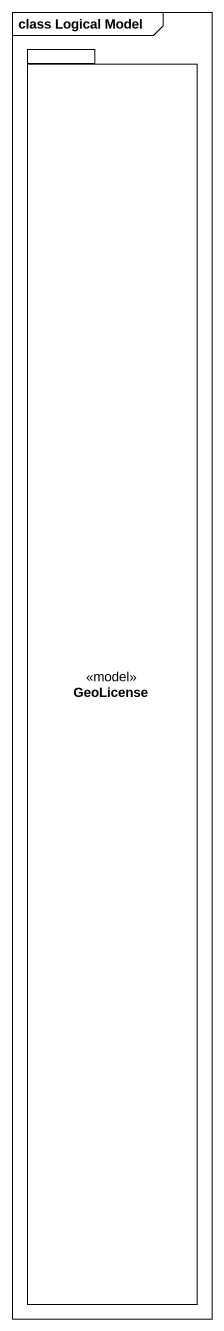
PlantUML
@startuml
mainframe class Logical Model
package GeoLicense <<model>> {
}
@enduml
